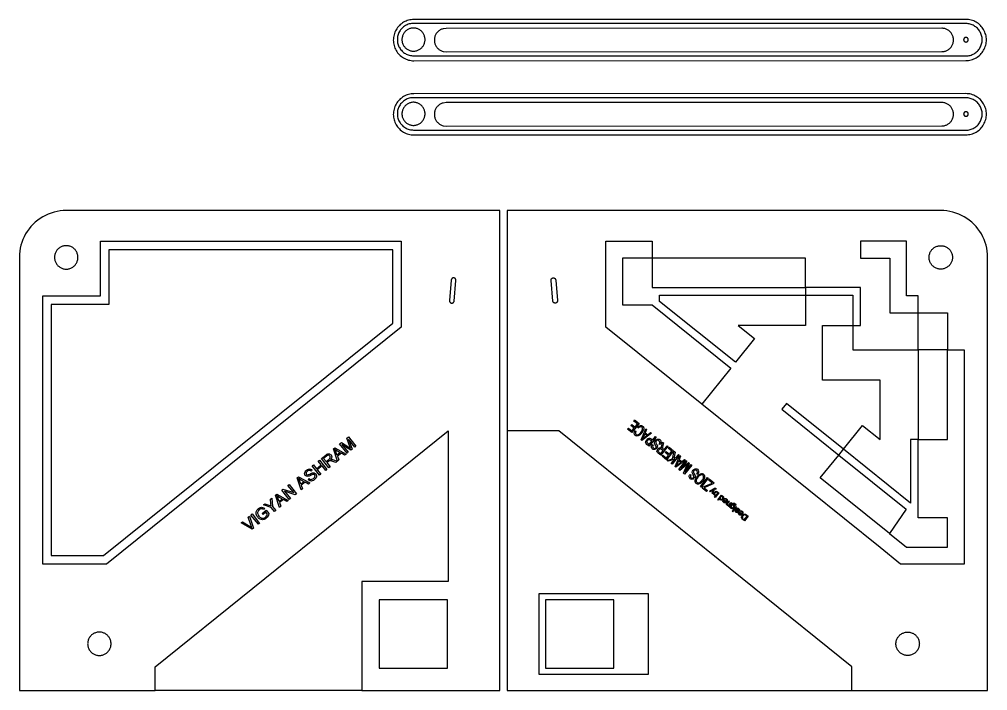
# Model space of a CAD drawing. Header units: millimetres. Extents: x -1196 to 1196, y -829 to 829.
import ezdxf

# ---------------------------------------------------------------- set-up
doc = ezdxf.new("R2010")
doc.units = ezdxf.units.MM
doc.layers.get('0').update_dxf_attribs({"linetype": 'CONTINUOUS'})

msp = doc.modelspace()

# ---------------------------------------------------------------- linework, layer by layer
for points in [[(1191.8, 788.5), (1191, 791.7), (1190, 794.9), (1188.9, 798), (1187.5, 801.1), (1185.9, 804), (1184.2, 806.8), (1182.2, 809.5), (1180.1, 812.1), (1177.8, 814.5), (1175.4, 816.8), (1172.8, 818.9), (1170.1, 820.9), (1167.3, 822.6), (1164.3, 824.2), (1161.3, 825.6), (1158.2, 826.7), (1155, 827.7), (1151.7, 828.5), (1148.5, 829), (1145.1, 829.3), (1141.8, 829.4), (-221.2, 829.1), (-224.5, 829), (-227.9, 828.6), (-231.1, 828.1), (-234.4, 827.3), (-237.6, 826.4), (-240.7, 825.2), (-243.7, 823.8), (-246.7, 822.2), (-249.5, 820.5), (-252.2, 818.5), (-254.8, 816.4), (-257.2, 814.2), (-259.5, 811.7), (-261.6, 809.1), (-263.5, 806.4), (-265.3, 803.6), (-266.9, 800.7), (-268.3, 797.6), (-269.4, 794.5), (-270.4, 791.3), (-271.1, 788.1), (-271.7, 784.8), (-272, 781.5), (-272.1, 778.1), (-272, 774.8), (-271.7, 771.5), (-271.1, 768.2), (-270.4, 765), (-269.4, 761.8), (-268.2, 758.6), (-266.9, 755.6), (-265.3, 752.7), (-263.5, 749.8), (-261.6, 747.1), (-259.5, 744.6), (-257.2, 742.1), (-254.8, 739.9), (-252.2, 737.7), (-249.5, 735.8), (-246.6, 734), (-243.7, 732.5), (-240.7, 731.1), (-237.6, 729.9), (-234.4, 729), (-231.1, 728.2), (-227.8, 727.7), (-224.5, 727.3), (-221.2, 727.2), (1141.8, 727.6), (1145.2, 727.7), (1148.5, 728), (1151.8, 728.6), (1155, 729.3), (1158.2, 730.3), (1161.3, 731.5), (1164.4, 732.8), (1167.3, 734.4), (1170.1, 736.2), (1172.8, 738.1), (1175.4, 740.2), (1177.8, 742.5), (1180.1, 745), (1182.2, 747.5), (1184.2, 750.2), (1185.9, 753.1), (1187.5, 756), (1188.9, 759), (1190, 762.2), (1191, 765.4), (1191.8, 768.6), (1192.3, 771.9), (1192.6, 775.2), (1192.7, 778.5), (1192.6, 781.9), (1192.3, 785.2)], [(1142.2, 739.1), (1144.8, 739.2), (1147.4, 739.5), (1150, 739.9), (1152.5, 740.5), (1155, 741.2), (1157.5, 742.2), (1159.9, 743.2), (1162.2, 744.5), (1164.4, 745.9), (1166.5, 747.4), (1168.5, 749), (1170.4, 750.8), (1172.2, 752.7), (1173.9, 754.7), (1175.4, 756.9), (1176.8, 759.1), (1178, 761.4), (1179.1, 763.8), (1180, 766.2), (1180.8, 768.7), (1181.4, 771.3), (1181.8, 773.8), (1182.1, 776.4), (1182.1, 779), (1182.1, 781.7), (1181.8, 784.3), (1181.4, 786.8), (1180.8, 789.4), (1180, 791.9), (1179.1, 794.3), (1178, 796.7), (1176.8, 799), (1175.4, 801.2), (1173.9, 803.4), (1172.2, 805.4), (1170.5, 807.3), (1168.6, 809.1), (1166.5, 810.7), (1164.4, 812.2), (1162.2, 813.6), (1159.9, 814.9), (1157.5, 815.9), (1155.1, 816.9), (1152.6, 817.6), (1150, 818.2), (1147.4, 818.6), (1144.8, 818.9), (1142.2, 819), (-222.3, 819.4), (-224.9, 819.3), (-227.5, 819), (-230.1, 818.6), (-232.6, 818), (-235.1, 817.3), (-237.6, 816.3), (-240, 815.3), (-242.3, 814), (-244.5, 812.7), (-246.6, 811.1), (-248.6, 809.5), (-250.5, 807.7), (-252.3, 805.8), (-254, 803.8), (-255.5, 801.6), (-256.9, 799.4), (-258.1, 797.1), (-259.2, 794.7), (-260.1, 792.3), (-260.9, 789.8), (-261.5, 787.3), (-261.9, 784.7), (-262.1, 782.1), (-262.2, 779.5), (-262.1, 776.9), (-261.9, 774.3), (-261.5, 771.7), (-260.9, 769.1), (-260.1, 766.6), (-259.2, 764.2), (-258.1, 761.8), (-256.9, 759.5), (-255.5, 757.3), (-254, 755.2), (-252.3, 753.1), (-250.5, 751.2), (-248.6, 749.4), (-246.6, 747.8), (-244.5, 746.3), (-242.3, 744.9), (-240, 743.7), (-237.6, 742.6), (-235.1, 741.7), (-232.6, 740.9), (-230.1, 740.3), (-227.5, 739.9), (-224.9, 739.6), (-222.3, 739.5)], [(-244.9, 796.8), (-246, 795.3), (-247, 793.7), (-247.9, 792.1), (-248.6, 790.4), (-249.3, 788.6), (-249.8, 786.8), (-250.3, 785), (-250.6, 783.2), (-250.8, 781.3), (-250.8, 779.5), (-250.8, 777.6), (-250.6, 775.7), (-250.3, 773.9), (-249.9, 772.1), (-249.3, 770.3), (-248.7, 768.5), (-247.9, 766.8), (-247, 765.2), (-246, 763.6), (-244.9, 762.1), (-243.8, 760.7), (-242.5, 759.3), (-241.1, 758), (-239.7, 756.8), (-238.2, 755.7), (-236.6, 754.8), (-234.9, 753.9), (-233.2, 753.1), (-231.5, 752.5), (-229.7, 751.9), (-227.9, 751.5), (-226, 751.2), (-224.2, 751), (-222.3, 750.9), (-220.4, 751), (-218.6, 751.2), (-216.7, 751.5), (-214.9, 751.9), (-213.1, 752.4), (-211.4, 753.1), (-209.7, 753.9), (-208.1, 754.8), (-206.5, 755.7), (-205, 756.8), (-203.5, 758), (-202.1, 759.3), (-200.9, 760.6), (-199.7, 762.1), (-198.6, 763.6), (-197.6, 765.2), (-196.7, 766.8), (-196, 768.5), (-195.3, 770.3), (-194.8, 772.1), (-194.3, 773.9), (-194, 775.7), (-193.8, 777.6), (-193.8, 779.4), (-193.8, 781.3), (-194, 783.2), (-194.3, 785), (-194.8, 786.8), (-195.3, 788.6), (-196, 790.4), (-196.7, 792.1), (-197.6, 793.7), (-198.6, 795.3), (-199.7, 796.8), (-200.9, 798.3), (-202.1, 799.6), (-203.5, 800.9), (-204.9, 802.1), (-206.5, 803.2), (-208, 804.1), (-209.7, 805), (-211.4, 805.8), (-213.1, 806.5), (-214.9, 807), (-216.7, 807.4), (-218.6, 807.7), (-220.4, 807.9), (-222.3, 808), (-224.2, 807.9), (-226, 807.7), (-227.9, 807.4), (-229.7, 807), (-231.5, 806.5), (-233.2, 805.8), (-234.9, 805), (-236.6, 804.2), (-238.1, 803.2), (-239.7, 802.1), (-241.1, 800.9), (-242.5, 799.6), (-243.7, 798.3)], [(-149.3, 806.1), (-151.1, 805.6), (-152.9, 804.9), (-154.6, 804.1), (-156.3, 803.2), (-157.9, 802.2), (-159.4, 801.1), (-160.9, 799.9), (-162.3, 798.6), (-163.6, 797.2), (-164.8, 795.8), (-165.9, 794.2), (-166.9, 792.6), (-167.8, 791), (-168.6, 789.2), (-169.2, 787.5), (-169.8, 785.7), (-170.2, 783.8), (-170.5, 781.9), (-170.7, 780.1), (-170.8, 778.2), (-170.7, 776.3), (-170.5, 774.4), (-170.2, 772.5), (-169.8, 770.7), (-169.2, 768.9), (-168.6, 767.1), (-167.8, 765.4), (-166.9, 763.7), (-165.9, 762.1), (-164.8, 760.6), (-163.6, 759.1), (-162.3, 757.7), (-160.9, 756.4), (-159.4, 755.2), (-157.9, 754.1), (-156.3, 753.1), (-154.6, 752.2), (-152.9, 751.4), (-151.1, 750.8), (-149.3, 750.2), (-141.8, 749.2), (1082.5, 749.6), (1084.4, 749.6), (1086.2, 749.8), (1088.1, 750.1), (1089.9, 750.6), (1091.8, 751.1), (1093.5, 751.8), (1095.3, 752.6), (1096.9, 753.4), (1098.5, 754.4), (1100.1, 755.6), (1101.5, 756.8), (1102.9, 758), (1104.2, 759.4), (1105.4, 760.9), (1106.5, 762.4), (1107.5, 764), (1108.4, 765.7), (1109.2, 767.4), (1109.9, 769.2), (1110.4, 771), (1110.8, 772.9), (1111.1, 774.7), (1111.3, 776.6), (1111.4, 778.5), (1111.3, 780.4), (1111.1, 782.3), (1110.8, 784.2), (1110.4, 786), (1109.9, 787.8), (1109.2, 789.6), (1108.4, 791.3), (1107.5, 793), (1106.5, 794.6), (1105.4, 796.1), (1104.2, 797.6), (1102.9, 799), (1101.5, 800.3), (1100.1, 801.5), (1098.5, 802.6), (1096.9, 803.6), (1095.2, 804.5), (1093.5, 805.2), (1091.7, 805.9), (1089.9, 806.5), (1088.1, 806.9), (1086.2, 807.2), (1084.3, 807.4), (1082.4, 807.4), (-141.8, 807.1)], [(1145.1, 784), (1144.7, 784.2), (1144.4, 784.3), (1144.1, 784.5), (1143.7, 784.6), (1143.3, 784.7), (1143, 784.7), (1142.6, 784.7), (1142.2, 784.8), (1141.9, 784.7), (1141.5, 784.7), (1141.1, 784.7), (1140.8, 784.6), (1140.4, 784.5), (1140, 784.3), (1139.7, 784.2), (1139.4, 784), (1139.1, 783.8), (1138.8, 783.6), (1138.5, 783.3), (1138.2, 783.1), (1137.9, 782.8), (1137.7, 782.5), (1137.5, 782.2), (1137.3, 781.9), (1137.1, 781.6), (1137, 781.2), (1136.8, 780.9), (1136.7, 780.5), (1136.6, 780.2), (1136.6, 779.8), (1136.5, 779.4), (1136.5, 779.1), (1136.5, 778.7), (1136.6, 778.3), (1136.6, 777.9), (1136.7, 777.6), (1136.8, 777.2), (1137, 776.9), (1137.1, 776.5), (1137.3, 776.2), (1137.5, 775.9), (1137.7, 775.6), (1137.9, 775.3), (1138.2, 775), (1138.5, 774.8), (1138.8, 774.5), (1139.1, 774.3), (1139.4, 774.1), (1139.7, 773.9), (1140, 773.8), (1140.4, 773.7), (1140.7, 773.5), (1141.1, 773.5), (1141.5, 773.4), (1141.9, 773.4), (1142.2, 773.4), (1142.6, 773.4), (1143, 773.4), (1143.3, 773.5), (1143.7, 773.5), (1144.1, 773.7), (1144.4, 773.8), (1144.7, 773.9), (1145.1, 774.1), (1145.4, 774.3), (1145.7, 774.5), (1146, 774.8), (1146.3, 775), (1146.5, 775.3), (1146.7, 775.6), (1147, 775.9), (1147.2, 776.2), (1147.3, 776.5), (1147.5, 776.9), (1147.6, 777.2), (1147.7, 777.6), (1147.8, 777.9), (1147.9, 778.3), (1147.9, 778.7), (1147.9, 779.1), (1147.9, 779.4), (1147.9, 779.8), (1147.8, 780.2), (1147.7, 780.5), (1147.6, 780.9), (1147.5, 781.2), (1147.3, 781.6), (1147.2, 781.9), (1147, 782.2), (1146.8, 782.5), (1146.5, 782.8), (1146.3, 783.1), (1146, 783.3), (1145.7, 783.6), (1145.4, 783.8)], [(-269.4, 578.3), (-268.2, 575.1), (-266.9, 572.1), (-265.3, 569.2), (-263.5, 566.3), (-261.6, 563.6), (-259.5, 561.1), (-257.2, 558.6), (-254.8, 556.4), (-252.2, 554.2), (-249.5, 552.3), (-246.6, 550.5), (-243.7, 549), (-240.7, 547.6), (-237.6, 546.4), (-234.4, 545.5), (-231.1, 544.7), (-227.8, 544.2), (-224.5, 543.8), (-221.2, 543.7), (1141.8, 544.1), (1145.2, 544.2), (1148.5, 544.5), (1151.8, 545.1), (1155, 545.8), (1158.2, 546.8), (1161.3, 548), (1164.4, 549.3), (1167.3, 550.9), (1170.1, 552.7), (1172.8, 554.6), (1175.4, 556.7), (1177.8, 559), (1180.1, 561.5), (1182.2, 564), (1184.2, 566.7), (1185.9, 569.6), (1187.5, 572.5), (1188.9, 575.5), (1190, 578.7), (1191, 581.9), (1191.8, 585.1), (1192.3, 588.4), (1192.6, 591.7), (1192.7, 595), (1192.6, 598.4), (1192.3, 601.7), (1191.8, 605), (1191, 608.2), (1190, 611.4), (1188.9, 614.5), (1187.5, 617.6), (1185.9, 620.5), (1184.2, 623.3), (1182.2, 626), (1180.1, 628.6), (1177.8, 631), (1175.4, 633.3), (1172.8, 635.4), (1170.1, 637.4), (1167.3, 639.1), (1164.3, 640.7), (1161.3, 642.1), (1158.2, 643.2), (1155, 644.2), (1151.7, 645), (1148.5, 645.5), (1145.1, 645.8), (1141.8, 645.9), (-221.2, 645.6), (-224.5, 645.5), (-227.9, 645.1), (-231.1, 644.6), (-234.4, 643.8), (-237.6, 642.9), (-240.7, 641.7), (-243.7, 640.3), (-246.7, 638.7), (-249.5, 637), (-252.2, 635), (-254.8, 632.9), (-257.2, 630.7), (-259.5, 628.2), (-261.6, 625.6), (-263.5, 622.9), (-265.3, 620.1), (-266.9, 617.2), (-268.3, 614.1), (-269.4, 611), (-270.4, 607.8), (-271.1, 604.6), (-271.7, 601.3), (-272, 598), (-272.1, 594.6), (-272, 591.3), (-271.7, 588), (-271.1, 584.7), (-270.4, 581.5)], [(1142.2, 555.6), (1144.8, 555.7), (1147.4, 556), (1150, 556.4), (1152.5, 557), (1155, 557.7), (1157.5, 558.7), (1159.9, 559.7), (1162.2, 561), (1164.4, 562.4), (1166.5, 563.9), (1168.5, 565.5), (1170.4, 567.3), (1172.2, 569.2), (1173.9, 571.2), (1175.4, 573.4), (1176.8, 575.6), (1178, 577.9), (1179.1, 580.3), (1180, 582.7), (1180.8, 585.2), (1181.4, 587.8), (1181.8, 590.3), (1182.1, 592.9), (1182.1, 595.5), (1182.1, 598.2), (1181.8, 600.8), (1181.4, 603.3), (1180.8, 605.9), (1180, 608.4), (1179.1, 610.8), (1178, 613.2), (1176.8, 615.5), (1175.4, 617.7), (1173.9, 619.9), (1172.2, 621.9), (1170.5, 623.8), (1168.6, 625.6), (1166.5, 627.2), (1164.4, 628.7), (1162.2, 630.1), (1159.9, 631.4), (1157.5, 632.4), (1155.1, 633.4), (1152.6, 634.1), (1150, 634.7), (1147.4, 635.1), (1144.8, 635.4), (1142.2, 635.5), (-222.3, 635.9), (-224.9, 635.8), (-227.5, 635.5), (-230.1, 635.1), (-232.6, 634.5), (-235.1, 633.8), (-237.6, 632.8), (-240, 631.8), (-242.3, 630.5), (-244.5, 629.2), (-246.6, 627.6), (-248.6, 626), (-250.5, 624.2), (-252.3, 622.3), (-254, 620.3), (-255.5, 618.1), (-256.9, 615.9), (-258.1, 613.6), (-259.2, 611.2), (-260.1, 608.8), (-260.9, 606.3), (-261.5, 603.8), (-261.9, 601.2), (-262.1, 598.6), (-262.2, 596), (-262.1, 593.4), (-261.9, 590.8), (-261.5, 588.2), (-260.9, 585.6), (-260.1, 583.1), (-259.2, 580.7), (-258.1, 578.3), (-256.9, 576), (-255.5, 573.8), (-254, 571.7), (-252.3, 569.6), (-250.5, 567.7), (-248.6, 565.9), (-246.6, 564.3), (-244.5, 562.8), (-242.3, 561.4), (-240, 560.2), (-237.6, 559.1), (-235.1, 558.2), (-232.6, 557.4), (-230.1, 556.8), (-227.5, 556.4), (-224.9, 556.1), (-222.3, 556)], [(-244.9, 613.3), (-246, 611.8), (-247, 610.2), (-247.9, 608.6), (-248.6, 606.9), (-249.3, 605.1), (-249.8, 603.3), (-250.3, 601.5), (-250.6, 599.7), (-250.8, 597.8), (-250.8, 596), (-250.8, 594.1), (-250.6, 592.2), (-250.3, 590.4), (-249.9, 588.6), (-249.3, 586.8), (-248.7, 585), (-247.9, 583.3), (-247, 581.7), (-246, 580.1), (-244.9, 578.6), (-243.8, 577.2), (-242.5, 575.8), (-241.1, 574.5), (-239.7, 573.3), (-238.2, 572.2), (-236.6, 571.3), (-234.9, 570.4), (-233.2, 569.6), (-231.5, 569), (-229.7, 568.4), (-227.9, 568), (-226, 567.7), (-224.2, 567.5), (-222.3, 567.4), (-220.4, 567.5), (-218.6, 567.7), (-216.7, 568), (-214.9, 568.4), (-213.1, 568.9), (-211.4, 569.6), (-209.7, 570.4), (-208.1, 571.3), (-206.5, 572.2), (-205, 573.3), (-203.5, 574.5), (-202.1, 575.8), (-200.9, 577.1), (-199.7, 578.6), (-198.6, 580.1), (-197.6, 581.7), (-196.7, 583.3), (-196, 585), (-195.3, 586.8), (-194.8, 588.6), (-194.3, 590.4), (-194, 592.2), (-193.8, 594.1), (-193.8, 595.9), (-193.8, 597.8), (-194, 599.7), (-194.3, 601.5), (-194.8, 603.3), (-195.3, 605.1), (-196, 606.9), (-196.7, 608.6), (-197.6, 610.2), (-198.6, 611.8), (-199.7, 613.3), (-200.9, 614.8), (-202.1, 616.1), (-203.5, 617.4), (-204.9, 618.6), (-206.5, 619.7), (-208, 620.6), (-209.7, 621.5), (-211.4, 622.3), (-213.1, 623), (-214.9, 623.5), (-216.7, 623.9), (-218.6, 624.2), (-220.4, 624.4), (-222.3, 624.5), (-224.2, 624.4), (-226, 624.2), (-227.9, 623.9), (-229.7, 623.5), (-231.5, 623), (-233.2, 622.3), (-234.9, 621.5), (-236.6, 620.7), (-238.1, 619.7), (-239.7, 618.6), (-241.1, 617.4), (-242.5, 616.1), (-243.7, 614.8)], [(-149.3, 622.6), (-151.1, 622.1), (-152.9, 621.4), (-154.6, 620.6), (-156.3, 619.7), (-157.9, 618.7), (-159.4, 617.6), (-160.9, 616.4), (-162.3, 615.1), (-163.6, 613.7), (-164.8, 612.3), (-165.9, 610.7), (-166.9, 609.1), (-167.8, 607.5), (-168.6, 605.7), (-169.2, 604), (-169.8, 602.2), (-170.2, 600.3), (-170.5, 598.4), (-170.7, 596.6), (-170.8, 594.7), (-170.7, 592.8), (-170.5, 590.9), (-170.2, 589), (-169.8, 587.2), (-169.2, 585.4), (-168.6, 583.6), (-167.8, 581.9), (-166.9, 580.2), (-165.9, 578.6), (-164.8, 577.1), (-163.6, 575.6), (-162.3, 574.2), (-160.9, 572.9), (-159.4, 571.7), (-157.9, 570.6), (-156.3, 569.6), (-154.6, 568.7), (-152.9, 567.9), (-151.1, 567.3), (-149.3, 566.7), (-141.8, 565.7), (1082.5, 566.1), (1084.4, 566.1), (1086.2, 566.3), (1088.1, 566.6), (1089.9, 567.1), (1091.8, 567.6), (1093.5, 568.3), (1095.3, 569.1), (1096.9, 569.9), (1098.5, 570.9), (1100.1, 572.1), (1101.5, 573.3), (1102.9, 574.5), (1104.2, 575.9), (1105.4, 577.4), (1106.5, 578.9), (1107.5, 580.5), (1108.4, 582.2), (1109.2, 583.9), (1109.9, 585.7), (1110.4, 587.5), (1110.8, 589.4), (1111.1, 591.2), (1111.3, 593.1), (1111.4, 595), (1111.3, 596.9), (1111.1, 598.8), (1110.8, 600.7), (1110.4, 602.5), (1109.9, 604.3), (1109.2, 606.1), (1108.4, 607.8), (1107.5, 609.5), (1106.5, 611.1), (1105.4, 612.6), (1104.2, 614.1), (1102.9, 615.5), (1101.5, 616.8), (1100.1, 618), (1098.5, 619.1), (1096.9, 620.1), (1095.2, 621), (1093.5, 621.7), (1091.7, 622.4), (1089.9, 623), (1088.1, 623.4), (1086.2, 623.7), (1084.3, 623.9), (1082.4, 623.9), (-141.8, 623.6)], [(1145.1, 600.5), (1144.7, 600.7), (1144.4, 600.8), (1144.1, 601), (1143.7, 601.1), (1143.3, 601.2), (1143, 601.2), (1142.6, 601.2), (1142.2, 601.3), (1141.9, 601.2), (1141.5, 601.2), (1141.1, 601.2), (1140.8, 601.1), (1140.4, 601), (1140, 600.8), (1139.7, 600.7), (1139.4, 600.5), (1139.1, 600.3), (1138.8, 600.1), (1138.5, 599.8), (1138.2, 599.6), (1137.9, 599.3), (1137.7, 599), (1137.5, 598.7), (1137.3, 598.4), (1137.1, 598.1), (1137, 597.7), (1136.8, 597.4), (1136.7, 597), (1136.6, 596.7), (1136.6, 596.3), (1136.5, 595.9), (1136.5, 595.6), (1136.5, 595.2), (1136.6, 594.8), (1136.6, 594.4), (1136.7, 594.1), (1136.8, 593.7), (1137, 593.4), (1137.1, 593), (1137.3, 592.7), (1137.5, 592.4), (1137.7, 592.1), (1137.9, 591.8), (1138.2, 591.5), (1138.5, 591.3), (1138.8, 591), (1139.1, 590.8), (1139.4, 590.6), (1139.7, 590.4), (1140, 590.3), (1140.4, 590.2), (1140.7, 590), (1141.1, 590), (1141.5, 589.9), (1141.9, 589.9), (1142.2, 589.9), (1142.6, 589.9), (1143, 589.9), (1143.3, 590), (1143.7, 590), (1144.1, 590.2), (1144.4, 590.3), (1144.7, 590.4), (1145.1, 590.6), (1145.4, 590.8), (1145.7, 591), (1146, 591.3), (1146.3, 591.5), (1146.5, 591.8), (1146.7, 592.1), (1147, 592.4), (1147.2, 592.7), (1147.3, 593), (1147.5, 593.4), (1147.6, 593.7), (1147.7, 594.1), (1147.8, 594.4), (1147.9, 594.8), (1147.9, 595.2), (1147.9, 595.6), (1147.9, 595.9), (1147.9, 596.3), (1147.8, 596.7), (1147.7, 597), (1147.6, 597.4), (1147.5, 597.7), (1147.3, 598.1), (1147.2, 598.4), (1147, 598.7), (1146.8, 599), (1146.5, 599.3), (1146.3, 599.6), (1146, 599.8), (1145.7, 600.1), (1145.4, 600.3)], [(-995.6, 145.9), (-995.6, 281), (-252.7, 281), (-252.7, 69), (-980.6, -516.5), (-1138.1, -516.5), (-1138.1, 145.9)], [(-1104, 225.1), (-1102.9, 223.6), (-1101.7, 222.1), (-1100.4, 220.7), (-1099, 219.5), (-1097.6, 218.3), (-1096, 217.2), (-1094.4, 216.2), (-1092.8, 215.3), (-1091, 214.5), (-1089.3, 213.8), (-1087.4, 213.3), (-1085.6, 212.8), (-1083.7, 212.5), (-1081.9, 212.3), (-1080, 212.3), (-1078.1, 212.3), (-1076.2, 212.5), (-1074.3, 212.8), (-1072.5, 213.3), (-1070.7, 213.8), (-1068.9, 214.5), (-1067.2, 215.3), (-1065.5, 216.2), (-1063.9, 217.2), (-1062.3, 218.3), (-1060.9, 219.5), (-1059.5, 220.7), (-1058.2, 222.1), (-1057, 223.6), (-1055.9, 225.1), (-1054.9, 226.7), (-1054, 228.4), (-1053.2, 230.1), (-1052.6, 231.9), (-1052, 233.7), (-1051.6, 235.6), (-1051.3, 237.4), (-1051.1, 239.3), (-1051, 241.2), (-1051.1, 243.1), (-1051.3, 245), (-1051.6, 246.9), (-1052, 248.7), (-1052.6, 250.5), (-1053.2, 252.3), (-1054, 254), (-1054.9, 255.7), (-1055.9, 257.3), (-1057, 258.8), (-1058.2, 260.3), (-1059.5, 261.7), (-1060.9, 263), (-1062.3, 264.2), (-1063.9, 265.3), (-1065.5, 266.3), (-1067.2, 267.2), (-1068.9, 267.9), (-1070.7, 268.6), (-1072.5, 269.2), (-1074.3, 269.6), (-1076.2, 269.9), (-1078.1, 270.1), (-1080, 270.1), (-1081.9, 270.1), (-1083.7, 269.9), (-1085.6, 269.6), (-1087.4, 269.2), (-1089.3, 268.6), (-1091, 267.9), (-1092.8, 267.2), (-1094.4, 266.3), (-1096, 265.3), (-1097.6, 264.2), (-1099, 263), (-1100.4, 261.7), (-1101.7, 260.3), (-1102.9, 258.8), (-1104, 257.3), (-1105, 255.7), (-1105.9, 254), (-1106.7, 252.3), (-1107.4, 250.5), (-1107.9, 248.7), (-1108.3, 246.9), (-1108.6, 245), (-1108.8, 243.1), (-1108.9, 241.2), (-1108.8, 239.3), (-1108.6, 237.4), (-1108.3, 235.6), (-1107.9, 233.7), (-1107.4, 231.9), (-1106.7, 230.1), (-1105.9, 228.4), (-1105, 226.7)], [(366.9, 281), (366.9, 239.5), (294.3, 239.5), (294.3, 123.7), (366.9, 123.7), (561.1, -32.5), (489.5, -121.5), (252.7, 69), (252.7, 281)], [(1023.8, 104.3), (1023.8, 145.9), (995.6, 145.9), (995.6, 281), (881.4, 281), (881.4, 239.5), (954, 239.5), (954, 104.3), (1023.8, 104.3), (1096.5, 104.3), (1096.5, 13.1), (1023.8, 13.1)], [(1052.6, 250.5), (1053.2, 252.3), (1054, 254), (1054.9, 255.7), (1055.9, 257.3), (1057, 258.8), (1058.2, 260.3), (1059.5, 261.7), (1060.9, 263), (1062.3, 264.2), (1063.9, 265.3), (1065.5, 266.3), (1067.2, 267.2), (1068.9, 267.9), (1070.7, 268.6), (1072.5, 269.2), (1074.3, 269.6), (1076.2, 269.9), (1078.1, 270.1), (1080, 270.1), (1081.9, 270.1), (1083.7, 269.9), (1085.6, 269.6), (1087.4, 269.2), (1089.3, 268.6), (1091, 267.9), (1092.8, 267.2), (1094.4, 266.3), (1096, 265.3), (1097.6, 264.2), (1099, 263), (1100.4, 261.7), (1101.7, 260.3), (1102.9, 258.8), (1104, 257.3), (1105, 255.7), (1105.9, 254), (1106.7, 252.3), (1107.4, 250.5), (1107.9, 248.7), (1108.3, 246.9), (1108.6, 245), (1108.8, 243.1), (1108.9, 241.2), (1108.8, 239.3), (1108.6, 237.4), (1108.3, 235.6), (1107.9, 233.7), (1107.4, 231.9), (1106.7, 230.1), (1105.9, 228.4), (1105, 226.7), (1104, 225.1), (1102.9, 223.6), (1101.7, 222.1), (1100.4, 220.7), (1099, 219.5), (1097.6, 218.3), (1096, 217.2), (1094.4, 216.2), (1092.8, 215.3), (1091, 214.5), (1089.3, 213.8), (1087.4, 213.3), (1085.6, 212.8), (1083.7, 212.5), (1081.9, 212.3), (1080, 212.3), (1078.1, 212.3), (1076.2, 212.5), (1074.3, 212.8), (1072.5, 213.3), (1070.7, 213.8), (1068.9, 214.5), (1067.2, 215.3), (1065.5, 216.2), (1063.9, 217.2), (1062.3, 218.3), (1060.9, 219.5), (1059.5, 220.7), (1058.2, 222.1), (1057, 223.6), (1055.9, 225.1), (1054.9, 226.7), (1054, 228.4), (1053.2, 230.1), (1052.6, 231.9), (1052, 233.7), (1051.6, 235.6), (1051.3, 237.4), (1051.1, 239.3), (1051, 241.2), (1051.1, 243.1), (1051.3, 245), (1051.6, 246.9), (1052, 248.7)], [(-988, -495.7), (-273.6, 79), (-273.6, 260.2), (-974.7, 260.2), (-974.7, 125.1), (-1117.2, 125.1), (-1117.2, -495.7)], [(862.8, 73), (881.4, 73), (881.4, 166.8), (746.2, 166.8), (746.2, 239.5), (366.9, 239.5), (366.9, 166.8), (746.2, 166.8), (746.2, 148.2), (746.2, 73), (579.7, 73), (620, 40.6), (572.8, -18.1), (385.5, 132.6), (385.5, 148.2), (746.2, 148.2), (862.8, 148.2)], [(-126.7, 189.4), (-127, 189.2), (-127.3, 188.9), (-127.5, 188.6), (-127.8, 188.3), (-128, 188), (-128.2, 187.7), (-128.4, 187.3), (-128.6, 187), (-128.7, 186.6), (-128.8, 186.3), (-128.9, 185.9), (-129, 185.5), (-129, 185.1), (-133.3, 134.7), (-133.3, 134.3), (-133.3, 133.9), (-133.3, 133.5), (-133.3, 133.2), (-133.2, 132.8), (-133.1, 132.4), (-133, 132.1), (-132.9, 131.7), (-132.7, 131.4), (-132.5, 131), (-132.3, 130.7), (-132.1, 130.4), (-131.8, 130.1), (-131.6, 129.9), (-131.3, 129.6), (-131, 129.4), (-130.7, 129.2), (-130.4, 129), (-130, 128.8), (-129.7, 128.6), (-129.3, 128.5), (-129, 128.4), (-128.6, 128.3), (-128.2, 128.3), (-127.8, 128.2), (-127.4, 128.2), (-127.1, 128.3), (-126.7, 128.3), (-126.3, 128.4), (-126, 128.5), (-125.6, 128.6), (-125.2, 128.7), (-124.9, 128.9), (-124.6, 129.1), (-124.3, 129.3), (-123.9, 129.5), (-123.7, 129.7), (-123.4, 130), (-123.1, 130.3), (-122.9, 130.6), (-122.7, 130.9), (-122.5, 131.2), (-122.3, 131.6), (-122.2, 131.9), (-122, 132.3), (-121.9, 132.6), (-121.9, 133), (-121.8, 133.4), (-117.4, 184.4), (-117.4, 184.8), (-117.4, 185.2), (-117.5, 185.6), (-117.5, 186), (-117.6, 186.3), (-117.8, 186.7), (-117.9, 187.1), (-118.1, 187.4), (-118.3, 187.8), (-118.5, 188.1), (-118.7, 188.4), (-118.9, 188.7), (-119.2, 189), (-119.5, 189.2), (-119.8, 189.5), (-120.1, 189.7), (-120.5, 189.9), (-120.8, 190), (-121.2, 190.2), (-121.5, 190.3), (-121.9, 190.4), (-122.3, 190.5), (-122.7, 190.5), (-123.1, 190.6), (-123.4, 190.5), (-123.8, 190.5), (-124.2, 190.5), (-124.6, 190.4), (-125, 190.3), (-125.3, 190.1), (-125.7, 190), (-126, 189.8), (-126.4, 189.6)], [(127.8, 188.3), (128, 188), (128.2, 187.7), (128.4, 187.3), (128.6, 187), (128.7, 186.6), (128.8, 186.3), (128.9, 185.9), (129, 185.5), (129, 185.1), (133.3, 134.7), (133.3, 134.3), (133.3, 133.9), (133.3, 133.5), (133.3, 133.2), (133.2, 132.8), (133.1, 132.4), (133, 132.1), (132.9, 131.7), (132.7, 131.4), (132.5, 131), (132.3, 130.7), (132.1, 130.4), (131.8, 130.1), (131.6, 129.9), (131.3, 129.6), (131, 129.4), (130.7, 129.2), (130.4, 129), (130, 128.8), (129.7, 128.6), (129.3, 128.5), (129, 128.4), (128.6, 128.3), (128.2, 128.3), (127.8, 128.2), (127.4, 128.2), (127.1, 128.3), (126.7, 128.3), (126.3, 128.4), (126, 128.5), (125.6, 128.6), (125.2, 128.7), (124.9, 128.9), (124.6, 129.1), (124.3, 129.3), (123.9, 129.5), (123.7, 129.7), (123.4, 130), (123.1, 130.3), (122.9, 130.6), (122.7, 130.9), (122.5, 131.2), (122.3, 131.6), (122.2, 131.9), (122, 132.3), (121.9, 132.6), (121.9, 133), (121.8, 133.4), (117.4, 184.4), (117.4, 184.8), (117.4, 185.2), (117.5, 185.6), (117.5, 186), (117.6, 186.3), (117.8, 186.7), (117.9, 187.1), (118.1, 187.4), (118.3, 187.8), (118.5, 188.1), (118.7, 188.4), (118.9, 188.7), (119.2, 189), (119.5, 189.2), (119.8, 189.5), (120.1, 189.7), (120.5, 189.9), (120.8, 190), (121.2, 190.2), (121.5, 190.3), (121.9, 190.4), (122.3, 190.5), (122.7, 190.5), (123.1, 190.6), (123.4, 190.5), (123.8, 190.5), (124.2, 190.5), (124.6, 190.4), (125, 190.3), (125.3, 190.1), (125.7, 190), (126, 189.8), (126.4, 189.6), (126.7, 189.4), (127, 189.2), (127.3, 188.9), (127.5, 188.6)], [(687.3, -134), (828, -247.2), (839.7, -232.7), (699, -119.6)], [(316.6, -171.5), (324.8, -178), (330.7, -170.4), (321.7, -163.2), (323.7, -160.6), (334.8, -169.3), (317.2, -191.6), (306.5, -183.1), (308.6, -180.5), (317.3, -187.4), (322.7, -180.6), (314.5, -174.1)], [(9.3, -187.2), (9.3, -829.4), (860.1, -829.4), (860.1, -770.5), (136.4, -187.2)], [(323.8, -196.6), (323.3, -195.4), (323.1, -194), (323.1, -192.5), (323.4, -191), (324, -189.3), (324.7, -187.6), (327.2, -188.4), (326.2, -191), (326, -192.1), (325.9, -193.1), (326.4, -194.9), (327.5, -196.2), (329.3, -197.1), (330.3, -197.3), (331.3, -197.2), (333.4, -196.6), (335.6, -195.2), (337.6, -193.4), (339.4, -191.3), (341.3, -188.5), (342.7, -185.9), (343.5, -183.5), (343.6, -182.4), (343.5, -181.4), (342.9, -179.7), (341.8, -178.4), (341, -177.8), (340, -177.5), (339, -177.5), (337.9, -177.6), (336.8, -178), (335.6, -178.6), (334.3, -179.5), (333, -180.6), (331.7, -178.3), (333.4, -176.9), (335, -175.8), (336.7, -175), (338.2, -174.5), (339.7, -174.4), (341.2, -174.5), (342.5, -175), (343.7, -175.7), (344.7, -176.7), (345.5, -177.8), (346.1, -179), (346.4, -180.3), (346.5, -181.6), (346.3, -183.1), (345.9, -184.7), (345.3, -186.3), (343.7, -189.6), (341.4, -192.9), (340, -194.5), (338.6, -196), (337.2, -197.2), (335.7, -198.2), (334.3, -199.1), (332.9, -199.7), (331.5, -200), (330.1, -200.2), (328.8, -200.1), (327.6, -199.8), (326.5, -199.4), (325.5, -198.7), (324.5, -197.7)], [(363.1, -191.7), (365.2, -193.3), (341.9, -211.1), (339.8, -209.4), (351.3, -182.4), (353.5, -184.2), (350, -192.3), (356.1, -197.1)], [(-379.7, -226), (-387, -205.5), (-382.9, -202.3), (-364.5, -225.3), (-367.4, -227.6), (-382.9, -208.4), (-374.1, -233), (-376.9, -235.2), (-399.2, -220.9), (-383.5, -240.5), (-386.5, -242.9), (-404.9, -219.9), (-400.3, -216.2), (-381.8, -228.1), (-378, -230.7)], [(345.4, -202.5), (342.8, -207.9), (344.8, -206.1), (346.9, -204.3), (353.7, -199.1), (348.7, -195.1)], [(375.4, -201.4), (377.3, -203), (359.8, -225.2), (354.2, -220.8), (352.1, -218.8), (351.4, -217.6), (351.1, -216.3), (351.2, -214.8), (351.6, -213.2), (352.4, -211.5), (353.6, -209.8), (354.7, -208.5), (355.9, -207.4), (357.2, -206.6), (358.6, -206), (360, -205.7), (361.4, -205.8), (362.9, -206.4), (364.5, -207.4), (368.3, -210.4)], [(356.1, -218), (359.9, -221), (366.2, -213.1), (362.4, -210.1), (360.5, -209), (359.7, -208.9), (358.8, -209), (358, -209.3), (357.2, -209.8), (355.7, -211.3), (354.8, -212.7), (354.3, -214.1), (354.1, -215.3), (354.5, -216.4)], [(368.9, -228.3), (370.2, -229.8), (371.9, -230.7), (372.7, -230.9), (373.5, -230.8), (375, -230.2), (376.2, -229.1), (376.9, -227.9), (377.2, -226.7), (376.8, -225.1), (375.5, -222.8), (374.1, -220.4), (373.3, -218.8), (373, -216.9), (373.2, -215), (373.9, -213.2), (375.1, -211.3), (376.6, -209.8), (378.4, -208.5), (380.3, -207.8), (382.3, -207.6), (384.1, -208), (385.8, -209), (387.5, -210.7), (388.5, -212.6), (388.8, -214.6), (388.5, -216.9), (387.6, -219.2), (386.2, -221.5), (384.1, -220.3), (385.1, -218.6), (385.7, -217.1), (385.8, -215.6), (385.6, -214.2), (384.9, -212.8), (383.8, -211.7), (382.7, -211), (381.4, -210.7), (380.2, -210.7), (379.1, -211), (378, -211.7), (377.1, -212.6), (376.5, -213.6), (376.1, -214.7), (376.1, -215.9), (376.4, -217.1), (378.2, -220.3), (379.4, -222.4), (380, -223.9), (380.1, -225.6), (379.9, -227.2), (379.3, -228.8), (378.2, -230.4), (376.8, -231.9), (375.1, -233), (373.3, -233.7), (371.5, -233.8), (369.8, -233.4), (368.2, -232.4), (366.8, -231), (365.9, -229.3), (365.6, -227.5), (365.8, -225.4), (366.6, -223.4), (367.9, -221.4), (369.9, -222.6), (368.8, -224.8), (368.5, -225.7), (368.4, -226.6), (368.5, -227.5)], [(-410.1, -250.4), (-407.1, -259.4), (-410.3, -262), (-419.9, -231.9), (-416.6, -229.3), (-388.8, -244.8), (-392.3, -247.5), (-400.5, -242.7)], [(-414.1, -238.5), (-415.2, -235.7), (-416.4, -233.1), (-411, -236.5), (-403.5, -241), (-411.3, -247.2)], [(393, -215.3), (395.5, -217.3), (393.8, -223.4), (392.8, -227.6), (392.6, -229.9), (393, -231.2), (394, -232.2), (396.3, -233.9), (404.1, -224.1), (406.1, -225.6), (388.5, -247.9), (381.9, -242.7), (380.3, -241.1), (379.4, -239.7), (379.1, -238.1), (379.4, -236.3), (380.2, -234.3), (381.5, -232.4), (382.4, -231.4), (383.4, -230.5), (384.5, -229.8), (385.6, -229.3), (386.8, -229), (388, -228.9), (389.2, -229.2), (390.4, -229.7), (390.1, -227.6), (390.3, -225.6), (390.8, -223.4)], [(382.2, -237.2), (382.3, -238), (382.6, -238.8), (383.8, -240.1), (388.5, -243.8), (394.3, -236.5), (390.1, -233.2), (388.8, -232.3), (387.7, -231.9), (386.6, -231.9), (385.5, -232.3), (384.4, -233.1), (383.5, -234), (382.5, -235.6)], [(402.3, -258.7), (391.6, -250.3), (393.7, -247.7), (402.4, -254.6), (407.8, -247.8), (399.6, -241.3), (401.6, -238.7), (409.8, -245.1), (415.8, -237.6), (406.7, -230.4), (408.8, -227.8), (419.8, -236.5)], [(425.7, -253.7), (431.8, -246), (433.8, -247.5), (416.2, -269.7), (414.3, -268.2), (423, -257.2), (406.9, -262.4), (404.2, -260.3), (417.6, -256.2), (421.5, -237.8), (424.1, -239.9), (420.5, -255.3)], [(-459.8, -283.8), (-451.1, -294.7), (-454.2, -297.1), (-472.6, -274.1), (-469.5, -271.6), (-462, -281.1), (-450, -271.5), (-457.6, -262.1), (-454.5, -259.6), (-436.1, -282.6), (-439.1, -285.1), (-447.8, -274.2)], [(-439.2, -247.3), (-436.4, -245.3), (-434, -244.2), (-431.9, -243.9), (-429.7, -244.4), (-427.7, -245.5), (-426, -247.1), (-425.1, -248.3), (-424.6, -249.6), (-424.3, -251), (-424.3, -252.5), (-424.5, -254), (-425.2, -255.5), (-426.1, -257), (-427.4, -258.5), (-424.7, -258.2), (-422.3, -258.5), (-419.7, -259.2), (-410.7, -262.3), (-414.5, -265.4), (-421.4, -263), (-426.1, -261.6), (-428.9, -261.3), (-430.8, -261.8), (-432.6, -263.1), (-436.1, -265.9), (-427.9, -276.1), (-431, -278.5), (-449.4, -255.5)], [(-429.1, -249.6), (-430.6, -248.3), (-432.5, -247.8), (-433.5, -247.9), (-434.6, -248.3), (-437.1, -249.8), (-444.3, -255.6), (-438.2, -263.3), (-431.7, -258), (-429.9, -256.4), (-428.8, -255), (-428.2, -253.6), (-428.1, -252.1), (-428.4, -250.8)], [(449.1, -259.6), (425.9, -277.4), (423.8, -275.7), (435.3, -248.7), (437.5, -250.4), (433.9, -258.5), (440.1, -263.4), (447, -258)], [(430.9, -270.6), (437.6, -265.4), (432.6, -261.4), (429.3, -268.8), (426.7, -274.2), (428.7, -272.3)], [(437.8, -280.9), (456.8, -265.7), (458.6, -267.1), (447.9, -289.4), (462.9, -270.5), (464.8, -272), (447.2, -294.2), (444.3, -291.9), (453.2, -273.4), (455.1, -269.5), (451.5, -272.5), (435.7, -285.1), (433.1, -283.1), (450.6, -260.8), (452.5, -262.3)], [(-491.1, -293.4), (-491, -291.1), (-490.1, -288.8), (-488.6, -286.6), (-486.5, -284.6), (-483.9, -282.9), (-481.3, -281.8), (-478.8, -281.4), (-476.4, -281.8), (-474.2, -282.9), (-472.3, -284.5), (-475.1, -287.1), (-477.1, -285.6), (-478.2, -285.2), (-479.3, -285.1), (-480.5, -285.2), (-481.7, -285.6), (-484.2, -287.2), (-486.4, -289.3), (-487.1, -290.4), (-487.4, -291.4), (-487.5, -293.3), (-486.7, -294.9), (-485.6, -295.8), (-484.2, -296.2), (-482, -295.7), (-478.3, -294.2), (-474.5, -292.4), (-472, -291.5), (-469.5, -291.2), (-467.2, -291.5), (-465.2, -292.5), (-463.6, -294), (-462.4, -296), (-461.9, -298.3), (-462, -300.8), (-462.9, -303.3), (-464.4, -305.6), (-466.6, -307.7), (-469.6, -309.8), (-472.6, -311), (-475.3, -311.4), (-478.1, -310.9), (-480.5, -309.7), (-482.6, -307.8), (-480, -305.2), (-478.4, -306.5), (-476.7, -307.3), (-475, -307.6), (-473, -307.2), (-470.9, -306.4), (-468.9, -305.1), (-467.4, -303.7), (-466.3, -302.1), (-465.6, -300.6), (-465.4, -299.1), (-465.7, -297.8), (-466.3, -296.6), (-467.3, -295.7), (-468.5, -295.2), (-469.9, -295.2), (-471.6, -295.5), (-476.6, -297.7), (-479.9, -299.1), (-482.2, -299.8), (-484.4, -300), (-486.4, -299.6), (-488.1, -298.8), (-489.5, -297.4), (-490.6, -295.5)], [(469.9, -298.6), (468.6, -296.3), (467.2, -293.9), (466.4, -292.3), (466.1, -290.4), (466.3, -288.5), (467, -286.7), (468.2, -284.9), (469.7, -283.3), (471.5, -282.1), (473.4, -281.3), (475.4, -281.1), (477.2, -281.6), (478.9, -282.5), (480.6, -284.2), (481.6, -286.1), (481.9, -288.1), (481.6, -290.4), (480.7, -292.8), (479.3, -295), (477.2, -293.8), (478.2, -292.1), (478.8, -290.6), (478.9, -289.2), (478.7, -287.7), (478, -286.4), (476.9, -285.3), (475.8, -284.6), (474.5, -284.2), (473.3, -284.2), (472.2, -284.5), (471.1, -285.2), (470.2, -286.1), (469.6, -287.2), (469.2, -288.3), (469.2, -289.4), (469.5, -290.6), (471.3, -293.8), (472.5, -295.9), (473.1, -297.4), (473.2, -299.1), (473, -300.7), (472.4, -302.4), (471.3, -303.9), (469.9, -305.4), (468.2, -306.6), (466.4, -307.2), (464.6, -307.3), (462.9, -306.9), (461.3, -305.9), (459.9, -304.5), (459, -302.9), (458.7, -301), (458.9, -299), (459.7, -296.9), (461, -294.9), (463, -296.2), (461.9, -298.3), (461.6, -299.2), (461.5, -300.2), (461.6, -301), (462, -301.8), (463.3, -303.3), (465, -304.2), (465.8, -304.4), (466.6, -304.4), (468.1, -303.8), (469.3, -302.6), (470, -301.4), (470.3, -300.2)], [(-509.2, -303.5), (-506, -300.8), (-478.1, -316.3), (-481.6, -319.1), (-489.8, -314.3), (-499.5, -322), (-496.4, -331), (-499.6, -333.6)], [(-503.5, -310), (-504.5, -307.3), (-505.7, -304.6), (-500.3, -308.1), (-492.8, -312.5), (-500.6, -318.8)], [(474.3, -315.7), (473.8, -314.5), (473.5, -313.2), (473.3, -311.8), (473.4, -310.3), (473.7, -308.7), (474.2, -307.1), (474.9, -305.4), (475.8, -303.8), (476.8, -302.1), (478, -300.4), (479.4, -298.9), (480.8, -297.4), (482.2, -296.2), (483.7, -295.1), (485.2, -294.3), (486.7, -293.7), (488.1, -293.3), (489.5, -293.1), (490.8, -293.2), (492, -293.5), (493.1, -293.9), (494.2, -294.6), (495.1, -295.5), (495.8, -296.5), (496.4, -297.7), (496.7, -299.1), (496.8, -300.5), (496.7, -302), (496.4, -303.5), (495.9, -305.2), (494.4, -308.4), (492.4, -311.4), (490.2, -313.9), (488, -315.9), (485.8, -317.4), (483.6, -318.5), (481.4, -319), (479.5, -319), (477.6, -318.5), (476, -317.6), (475.1, -316.7)], [(481.7, -316), (483.3, -315.7), (484.9, -315), (486.6, -313.7), (488.5, -312), (490.4, -309.7), (491.8, -307.8), (492.9, -305.9), (493.6, -304), (494, -302.3), (494, -300.7), (493.7, -299.3), (493.1, -298.1), (492.2, -297.1), (491, -296.4), (489.7, -296.1), (488.3, -296.2), (486.7, -296.6), (485.1, -297.4), (483.4, -298.5), (481.7, -300.1), (480, -302.1), (478.2, -304.7), (476.9, -307.3), (476.2, -309.7), (476.2, -311.8), (476.8, -313.7), (478, -315), (479.1, -315.7), (480.3, -316)], [(505.7, -304.4), (488.2, -326.6), (486.2, -325), (503.8, -302.8)], [(495.3, -327.9), (503.6, -334.5), (501.5, -337.1), (490.9, -328.7), (493, -326.1), (513.4, -317.2), (515.6, -316.4), (506.1, -308.9), (508.2, -306.3), (519.9, -315.5), (517.8, -318.3), (498.9, -326.5)], [(-518, -340.2), (-532.5, -322.1), (-529.6, -319.8), (-511.1, -342.8), (-514.3, -345.3), (-540.9, -336.9), (-526.4, -355), (-529.3, -357.3), (-547.7, -334.3), (-544.6, -331.8)], [(523, -331), (522.6, -330.8), (521.8, -330.9), (520.5, -331.6), (520.1, -331.9), (516.7, -342.8), (515.2, -341.6), (517.2, -335.3), (518.2, -332.9), (516.1, -334.4), (510.4, -337.8), (509, -336.7), (518.9, -330.7), (521.2, -329.4), (522.1, -329.2), (522.9, -329.1), (523.6, -329.3), (524.3, -329.7), (525.1, -330.6), (524.2, -332), (523.5, -331.3)], [(-593, -370.5), (-589.3, -367.6), (-579.2, -370.9), (-573.7, -372.9), (-574.5, -366.8), (-575.4, -356.5), (-571.9, -353.6), (-570.4, -374.2), (-562.6, -384), (-565.6, -386.4), (-573.5, -376.7)], [(-543.4, -357.2), (-553, -364.9), (-550, -373.9), (-553.2, -376.5), (-562.8, -346.4), (-559.5, -343.7), (-531.7, -359.2), (-535.2, -362)], [(-546.3, -355.5), (-554.1, -361.7), (-557, -352.9), (-558.1, -350.2), (-559.3, -347.5), (-553.9, -351)], [(520.8, -339.5), (521.7, -338.5), (522.6, -337.8), (523.5, -337.2), (524.5, -337), (525.5, -336.9), (526.4, -337), (527.2, -337.3), (528, -337.8), (528.6, -338.4), (529.1, -339.2), (529.3, -340), (529.4, -340.9), (530.2, -339.8), (531.5, -340.9), (522.4, -352.4), (520.9, -351.3), (524.2, -347.2), (523.3, -347.3), (522.5, -347.2), (521.7, -347), (521, -346.5), (520.3, -345.8), (519.8, -345), (519.5, -344.2), (519.3, -343.3), (519.4, -342.3), (519.7, -341.4), (520.2, -340.4)], [(526.2, -338.6), (525.6, -338.5), (525, -338.6), (524.3, -338.8), (523.6, -339.2), (523, -339.8), (522.4, -340.5), (521.8, -341.3), (521.4, -342), (521.2, -342.8), (521.1, -343.4), (521.2, -344), (521.4, -344.6), (521.7, -345), (522.1, -345.4), (522.6, -345.8), (523.1, -345.9), (523.7, -346), (524.3, -345.9), (525, -345.7), (525.6, -345.3), (526.2, -344.8), (526.8, -344.1), (527.8, -342.7), (528.2, -341.6), (528.2, -340.8), (528, -340.2), (527.7, -339.6), (527.2, -339.1), (526.7, -338.8)], [(534.5, -357.1), (534.1, -356.3), (533.8, -355.5), (533.8, -354.7), (530.5, -358.9), (529.1, -357.8), (538.2, -346.2), (539.5, -347.2), (538.7, -348.3), (539.6, -348.1), (540.4, -348.1), (541.2, -348.4), (542, -348.9), (542.9, -349.8), (543.4, -350.9), (543.7, -352.1), (543.5, -353.5), (543, -354.8), (542.2, -356.1), (541.1, -357.2), (540, -358.1), (538.7, -358.5), (537.5, -358.6), (536.3, -358.3), (535.2, -357.7)], [(538.8, -356.7), (539.4, -356.3), (540.1, -355.7), (540.7, -354.9), (541.3, -354.2), (541.7, -353.4), (541.9, -352.7), (541.9, -352), (541.9, -351.4), (541.7, -350.8), (541.4, -350.3), (541, -349.9), (540.5, -349.6), (540, -349.5), (539.4, -349.4), (538.8, -349.5), (538.2, -349.7), (537.5, -350), (536.9, -350.6), (536.3, -351.3), (535.7, -352.1), (535.3, -352.9), (535, -353.6), (535, -354.3), (535, -354.9), (535.2, -355.5), (535.5, -356), (536, -356.4), (536.5, -356.7), (537, -356.9), (537.6, -357), (538.2, -356.9)], [(546.2, -354.7), (546.9, -354.5), (547.6, -354.5), (548.4, -354.6), (549.1, -354.8), (549.9, -355.1), (550.6, -355.7), (551.4, -356.4), (552, -357.2), (552.4, -358.1), (552.6, -359.1), (552.6, -360.1), (552.4, -361.1), (551.9, -362.1), (551.2, -363.1), (550.3, -364.1), (549.4, -364.8), (548.5, -365.3), (547.5, -365.5), (546.5, -365.6), (545.6, -365.4), (544.6, -365.1), (543.8, -364.5), (543, -363.8), (542.5, -363), (542.1, -362.1), (541.9, -361.2), (541.9, -360.2), (542.2, -359.2), (542.7, -358.1), (543.4, -357.1), (543.7, -356.7), (550, -361.7), (550.4, -360.9), (550.7, -360.3), (550.8, -359.6), (550.8, -358.9), (550.7, -358.3), (550.5, -357.8), (550.1, -357.3), (549.7, -356.8), (548.9, -356.3), (548, -356.2), (547.1, -356.3), (546.1, -356.8), (544.8, -355.4), (545.5, -355)], [(-597.4, -376.4), (-595, -376.6), (-592.7, -377.4), (-590.3, -378.9), (-592.4, -381.9), (-594.2, -380.8), (-595.9, -380.2), (-597.6, -380), (-599.4, -380.3), (-601.3, -381.1), (-603.1, -382.2), (-604.9, -384), (-606.1, -385.8), (-606.9, -387.6), (-607.3, -389.4), (-607.2, -391.2), (-606.9, -392.9), (-605.8, -395.6), (-604.1, -398.2), (-601.5, -400.8), (-598.9, -402.5), (-596.1, -403.2), (-594.7, -403.3), (-593.3, -403.1), (-590.6, -402.2), (-588.2, -400.7), (-586.4, -398.9), (-585, -396.8), (-583.9, -394.7), (-583.4, -392.9), (-586.8, -388.6), (-593.6, -394), (-595.8, -391.3), (-586, -383.5), (-579.2, -392), (-580.2, -395.4), (-581.7, -398.4), (-583.5, -401), (-585.9, -403.3), (-587.6, -404.5), (-589.4, -405.5), (-591.2, -406.2), (-593.2, -406.7), (-595.1, -407), (-597, -406.9), (-598.9, -406.5), (-600.7, -405.9), (-602.5, -405), (-604.1, -403.8), (-605.6, -402.5), (-607, -400.9), (-608.3, -399.2), (-609.3, -397.4), (-610.1, -395.5), (-610.7, -393.5), (-611, -391.5), (-611, -389.6), (-610.7, -387.7), (-610.1, -385.9), (-609.2, -384.2), (-608.1, -382.6), (-606.7, -381.1), (-605.1, -379.6), (-602.6, -377.9), (-600, -376.8)], [(548, -363.6), (549, -362.8), (544.3, -359.1), (543.7, -360.1), (543.6, -361.1), (543.6, -361.7), (543.8, -362.3), (544.2, -362.8), (544.7, -363.3), (545.7, -363.8), (546.3, -364), (546.8, -363.9), (547.4, -363.8)], [(557.6, -361.5), (553.5, -366.6), (553, -367.4), (552.7, -368), (552.6, -368.6), (552.7, -369.1), (553, -369.7), (553.5, -370.2), (554.5, -370.7), (555.5, -370.8), (556.1, -370.7), (556.7, -370.4), (557.3, -369.9), (557.9, -369.2), (561.5, -364.6), (563, -365.7), (556.3, -374.1), (555.1, -373.1), (556, -371.9), (555, -372.1), (554.1, -372), (553.1, -371.7), (552.2, -371.2), (551.6, -370.5), (551.1, -369.8), (550.8, -369), (550.7, -368.3), (550.8, -367.6), (551.1, -366.9), (552.1, -365.5), (556.1, -360.3)], [(561, -377.6), (560.7, -376.8), (560.6, -375.8), (559.8, -376.8), (558.5, -375.8), (564.2, -368.6), (565.6, -367), (566.8, -366.1), (567.9, -365.8), (569.1, -365.8), (570.3, -366.2), (571.6, -367), (572.3, -367.6), (572.8, -368.2), (573.2, -368.9), (573.5, -369.6), (573.6, -370.3), (573.5, -371), (573.2, -371.7), (572.8, -372.3), (571.6, -371), (571.8, -370.4), (571.8, -369.7), (571.4, -368.9), (570.7, -368.2), (569.7, -367.6), (568.8, -367.4), (568, -367.5), (567.2, -367.9), (565.7, -369.7), (566.6, -369.6), (567.4, -369.7), (568.2, -369.9), (568.9, -370.4), (569.6, -371.1), (570.2, -371.9), (570.5, -372.8), (570.6, -373.8), (570.5, -374.7), (570.2, -375.7), (569.8, -376.6), (569.2, -377.5), (568.1, -378.6), (567, -379.4), (565.7, -379.8), (564.5, -379.9), (563.2, -379.6), (562.1, -379), (561.4, -378.3)], [(566.4, -377.6), (567, -377.1), (567.6, -376.4), (568.2, -375.6), (568.6, -374.9), (568.8, -374.2), (568.9, -373.5), (568.8, -372.9), (568.6, -372.4), (568.2, -371.9), (567.8, -371.5), (567.3, -371.1), (566.8, -370.9), (566.2, -370.9), (565.6, -370.9), (565, -371.1), (564.3, -371.5), (563.7, -372), (563, -372.8), (562.5, -373.5), (562.2, -374.2), (562, -374.9), (561.9, -375.6), (562, -376.2), (562.2, -376.8), (562.5, -377.3), (562.9, -377.7), (563.4, -378), (564, -378.2), (564.5, -378.3), (565.1, -378.2), (565.8, -378)], [(575.5, -375.7), (568.9, -384), (567.5, -382.9), (574.1, -374.5)], [(579.8, -378.8), (580.8, -379.5), (581.5, -380.1), (582.1, -380.8), (582.5, -381.4), (582.7, -382.1), (582.8, -382.8), (582.8, -383.5), (582.6, -384.2), (582.2, -385), (580.6, -384.1), (581, -383.2), (581, -382.3), (580.6, -381.4), (579.9, -380.7), (578.9, -380.1), (578.1, -379.9), (577.4, -380.1), (576.9, -380.5), (576.6, -381), (576.7, -381.6), (577, -382.2), (578.8, -384.6), (579.4, -385.6), (579.7, -386.3), (579.7, -387.1), (579.5, -387.8), (579.1, -388.5), (578.6, -388.9), (578, -389.3), (577.4, -389.5), (576.7, -389.5), (575.5, -389.2), (574.8, -388.9), (574.1, -388.4), (573.2, -387.6), (572.6, -386.8), (572.2, -385.9), (572.1, -385.1), (572.3, -384.3), (572.6, -383.5), (574.2, -384.4), (573.9, -385.1), (573.9, -385.8), (574.3, -386.5), (574.9, -387.2), (575.8, -387.8), (576.6, -388), (577.2, -387.9), (577.6, -387.5), (577.8, -387.2), (577.8, -386.9), (577.6, -386.1), (576.6, -384.7), (575, -382.4), (574.7, -381.7), (574.7, -380.9), (574.9, -380.2), (575.3, -379.5), (575.9, -378.8), (576.8, -378.4), (577.7, -378.3), (578.7, -378.4)], [(-621.4, -426.9), (-623.2, -422.2), (-630.3, -400.5), (-627.2, -398), (-617.8, -428.2), (-620.9, -430.7), (-648.3, -414.9), (-645, -412.2), (-625.6, -424.1)], [(-624, -395.4), (-620.9, -392.9), (-602.5, -416), (-605.5, -418.4)], [(566.4, -387.2), (565, -386.1), (566.3, -384.5), (567.7, -385.6)], [(583.3, -395.6), (582.4, -395), (581.7, -394.3), (581.1, -393.5), (580.7, -392.6), (580.6, -391.7), (580.6, -390.7), (580.9, -389.7), (581.3, -388.7), (582, -387.6), (582.4, -387.2), (588.6, -392.2), (589, -391.5), (589.3, -390.8), (589.5, -390.1), (589.5, -389.5), (589.4, -388.8), (589.1, -388.3), (588.8, -387.8), (588.3, -387.3), (587.5, -386.9), (586.7, -386.7), (585.8, -386.8), (584.8, -387.3), (583.4, -386), (584.1, -385.5), (584.8, -385.2), (585.6, -385), (586.3, -385), (587, -385.1), (587.8, -385.3), (588.5, -385.7), (589.3, -386.2), (590.1, -386.9), (590.7, -387.8), (591.1, -388.7), (591.3, -389.6), (591.3, -390.6), (591, -391.6), (590.5, -392.6), (589.8, -393.6), (589, -394.6), (588.1, -395.3), (587.1, -395.8), (586.2, -396.1), (585.2, -396.1), (584.2, -396)], [(583.3, -393.8), (584.4, -394.4), (584.9, -394.5), (585.5, -394.5), (586.1, -394.3), (586.6, -394.1), (587.6, -393.3), (582.9, -389.6), (582.4, -390.7), (582.2, -391.6), (582.3, -392.3), (582.5, -392.8), (582.8, -393.4)], [(597.9, -393.7), (598.9, -394.2), (599.9, -394.9), (604.1, -398.2), (595, -409.8), (591, -406.6), (589.8, -405.7), (589.1, -404.9), (588.4, -403.8), (588, -402.7), (587.9, -401.2), (588.2, -399.6), (588.9, -398.1), (589.9, -396.5), (591, -395.3), (592.1, -394.4), (593.2, -393.8), (594.2, -393.4), (595.2, -393.2), (596.1, -393.1), (597, -393.3)], [(597.1, -395.2), (596.3, -395), (595.6, -395), (594.6, -395.3), (593.6, -395.8), (592.5, -396.6), (591.5, -397.8), (590.4, -399.5), (590, -400.3), (589.9, -401), (589.9, -402.4), (590.3, -403.5), (591, -404.3), (592.1, -405.3), (594.5, -407.2), (601.5, -398.4), (599, -396.4), (598, -395.7)], [(88.1, -589.4), (357, -589.4), (357, -789.4), (88.1, -789.4)], [(-137.9, -605), (-306.7, -605), (-306.7, -773.9), (-137.9, -773.9)], [(103.7, -773.9), (272.5, -773.9), (272.5, -605), (103.7, -605)], [(-975.2, -731.3), (-974.1, -729.8), (-973.1, -728.2), (-972.2, -726.5), (-971.4, -724.8), (-970.7, -723), (-970.2, -721.2), (-969.7, -719.3), (-969.4, -717.5), (-969.2, -715.6), (-969.2, -713.7), (-969.2, -711.8), (-969.4, -709.9), (-969.7, -708.1), (-970.2, -706.2), (-970.7, -704.4), (-971.4, -702.6), (-972.2, -700.9), (-973.1, -699.2), (-974.1, -697.6), (-975.2, -696.1), (-976.4, -694.6), (-977.7, -693.2), (-979, -691.9), (-980.5, -690.7), (-982, -689.6), (-983.6, -688.6), (-985.3, -687.7), (-987, -687), (-988.8, -686.3), (-990.6, -685.8), (-992.5, -685.3), (-994.3, -685), (-996.2, -684.8), (-998.1, -684.8), (-1000, -684.8), (-1001.9, -685), (-1003.8, -685.3), (-1005.6, -685.8), (-1007.4, -686.3), (-1009.2, -687), (-1010.9, -687.7), (-1012.6, -688.6), (-1014.2, -689.6), (-1015.7, -690.7), (-1017.2, -691.9), (-1018.6, -693.2), (-1019.9, -694.6), (-1021.1, -696.1), (-1022.2, -697.6), (-1023.2, -699.2), (-1024.1, -700.9), (-1024.8, -702.6), (-1025.5, -704.4), (-1026.1, -706.2), (-1026.5, -708.1), (-1026.8, -709.9), (-1027, -711.8), (-1027.1, -713.7), (-1027, -715.6), (-1026.8, -717.5), (-1026.5, -719.3), (-1026.1, -721.2), (-1025.5, -723), (-1024.8, -724.8), (-1024.1, -726.5), (-1023.2, -728.2), (-1022.2, -729.8), (-1021.1, -731.3), (-1019.9, -732.8), (-1018.6, -734.2), (-1017.2, -735.5), (-1015.7, -736.7), (-1014.2, -737.8), (-1012.6, -738.8), (-1010.9, -739.7), (-1009.2, -740.4), (-1007.4, -741.1), (-1005.6, -741.7), (-1003.8, -742.1), (-1001.9, -742.4), (-1000, -742.6), (-998.1, -742.6), (-996.2, -742.6), (-994.3, -742.4), (-992.5, -742.1), (-990.6, -741.7), (-988.8, -741.1), (-987, -740.4), (-985.3, -739.7), (-983.6, -738.8), (-982, -737.8), (-980.5, -736.7), (-979, -735.5), (-977.7, -734.2), (-976.4, -732.8)], [(973.1, -699.2), (974.1, -697.6), (975.2, -696.1), (976.4, -694.6), (977.7, -693.2), (979, -691.9), (980.5, -690.7), (982, -689.6), (983.6, -688.6), (985.3, -687.7), (987, -687), (988.8, -686.3), (990.6, -685.8), (992.5, -685.3), (994.3, -685), (996.2, -684.8), (998.1, -684.8), (1000, -684.8), (1001.9, -685), (1003.8, -685.3), (1005.6, -685.8), (1007.4, -686.3), (1009.2, -687), (1010.9, -687.7), (1012.6, -688.6), (1014.2, -689.6), (1015.7, -690.7), (1017.2, -691.9), (1018.6, -693.2), (1019.9, -694.6), (1021.1, -696.1), (1022.2, -697.6), (1023.2, -699.2), (1024.1, -700.9), (1024.8, -702.6), (1025.5, -704.4), (1026.1, -706.2), (1026.5, -708.1), (1026.8, -709.9), (1027, -711.8), (1027.1, -713.7), (1027, -715.6), (1026.8, -717.5), (1026.5, -719.3), (1026.1, -721.2), (1025.5, -723), (1024.8, -724.8), (1024.1, -726.5), (1023.2, -728.2), (1022.2, -729.8), (1021.1, -731.3), (1019.9, -732.8), (1018.6, -734.2), (1017.2, -735.5), (1015.7, -736.7), (1014.2, -737.8), (1012.6, -738.8), (1010.9, -739.7), (1009.2, -740.4), (1007.4, -741.1), (1005.6, -741.7), (1003.8, -742.1), (1001.9, -742.4), (1000, -742.6), (998.1, -742.6), (996.2, -742.6), (994.3, -742.4), (992.5, -742.1), (990.6, -741.7), (988.8, -741.1), (987, -740.4), (985.3, -739.7), (983.6, -738.8), (982, -737.8), (980.5, -736.7), (979, -735.5), (977.7, -734.2), (976.4, -732.8), (975.2, -731.3), (974.1, -729.8), (973.1, -728.2), (972.2, -726.5), (971.4, -724.8), (970.7, -723), (970.2, -721.2), (969.7, -719.3), (969.4, -717.5), (969.2, -715.6), (969.2, -713.7), (969.2, -711.8), (969.4, -709.9), (969.7, -708.1), (970.2, -706.2), (970.7, -704.4), (971.4, -702.6), (972.2, -700.9)]]:
    msp.add_lwpolyline(points, close=True)
for points in [[(-350.1, -829.4), (-860.1, -829.4), (-860.1, -770.5), (-136.4, -187.2), (-136.4, -559.4), (-350.1, -559.4), (-350.1, -829.4), (-9.3, -829.4), (-9.3, 357), (-1080, 357), (-1087.5, 356.7), (-1095.1, 356), (-1102.5, 354.7), (-1109.9, 353), (-1117.2, 350.8), (-1124.3, 348.1), (-1131.2, 345), (-1137.8, 341.5), (-1144.3, 337.5), (-1150.4, 333), (-1156.3, 328.2), (-1161.8, 323.1), (-1167, 317.5), (-1171.8, 311.7), (-1176.2, 305.5), (-1180.2, 299.1), (-1183.8, 292.4), (-1186.9, 285.5), (-1189.6, 278.4), (-1191.8, 271.2), (-1193.5, 263.8), (-1194.7, 256.3), (-1195.5, 248.8), (-1195.7, 241.2), (-1195.7, -829.4), (-860.1, -829.4)], [(860.1, -829.4), (1195.7, -829.4), (1195.7, 241.2), (1195.5, 248.8), (1194.7, 256.3), (1193.5, 263.8), (1191.8, 271.2), (1189.6, 278.4), (1186.9, 285.5), (1183.8, 292.4), (1180.2, 299.1), (1176.2, 305.5), (1171.8, 311.7), (1167, 317.5), (1161.8, 323.1), (1156.3, 328.2), (1150.4, 333), (1144.3, 337.5), (1137.8, 341.5), (1131.2, 345), (1124.3, 348.1), (1117.2, 350.8), (1109.9, 353), (1102.5, 354.7), (1095.1, 356), (1087.5, 356.7), (1080, 357), (9.3, 357), (9.3, -187.2)], [(953.6, -441.4), (995.3, -475), (1096.5, -475), (1096.5, -402.3), (1023.8, -402.3), (1023.8, -208.8), (1005.2, -208.8), (1005.2, -365.9), (839.7, -232.7), (886.8, -174.1), (930, -208.8), (930, -62.1), (787.5, -62.1), (787.5, 73), (862.8, 73), (862.8, 13.1), (1023.8, 13.1), (1023.8, -208.8), (1096.5, -208.8), (1096.5, 13.1), (1138.1, 13.1), (1138.1, -516.5), (980.6, -516.5), (930, -475.8), (489.5, -121.5)], [(953.6, -441.4), (782.5, -303.8), (828, -247.2), (994.7, -381.3), (953.6, -441.4)]]:
    msp.add_lwpolyline(points)

doc.saveas('drawing.dxf')
